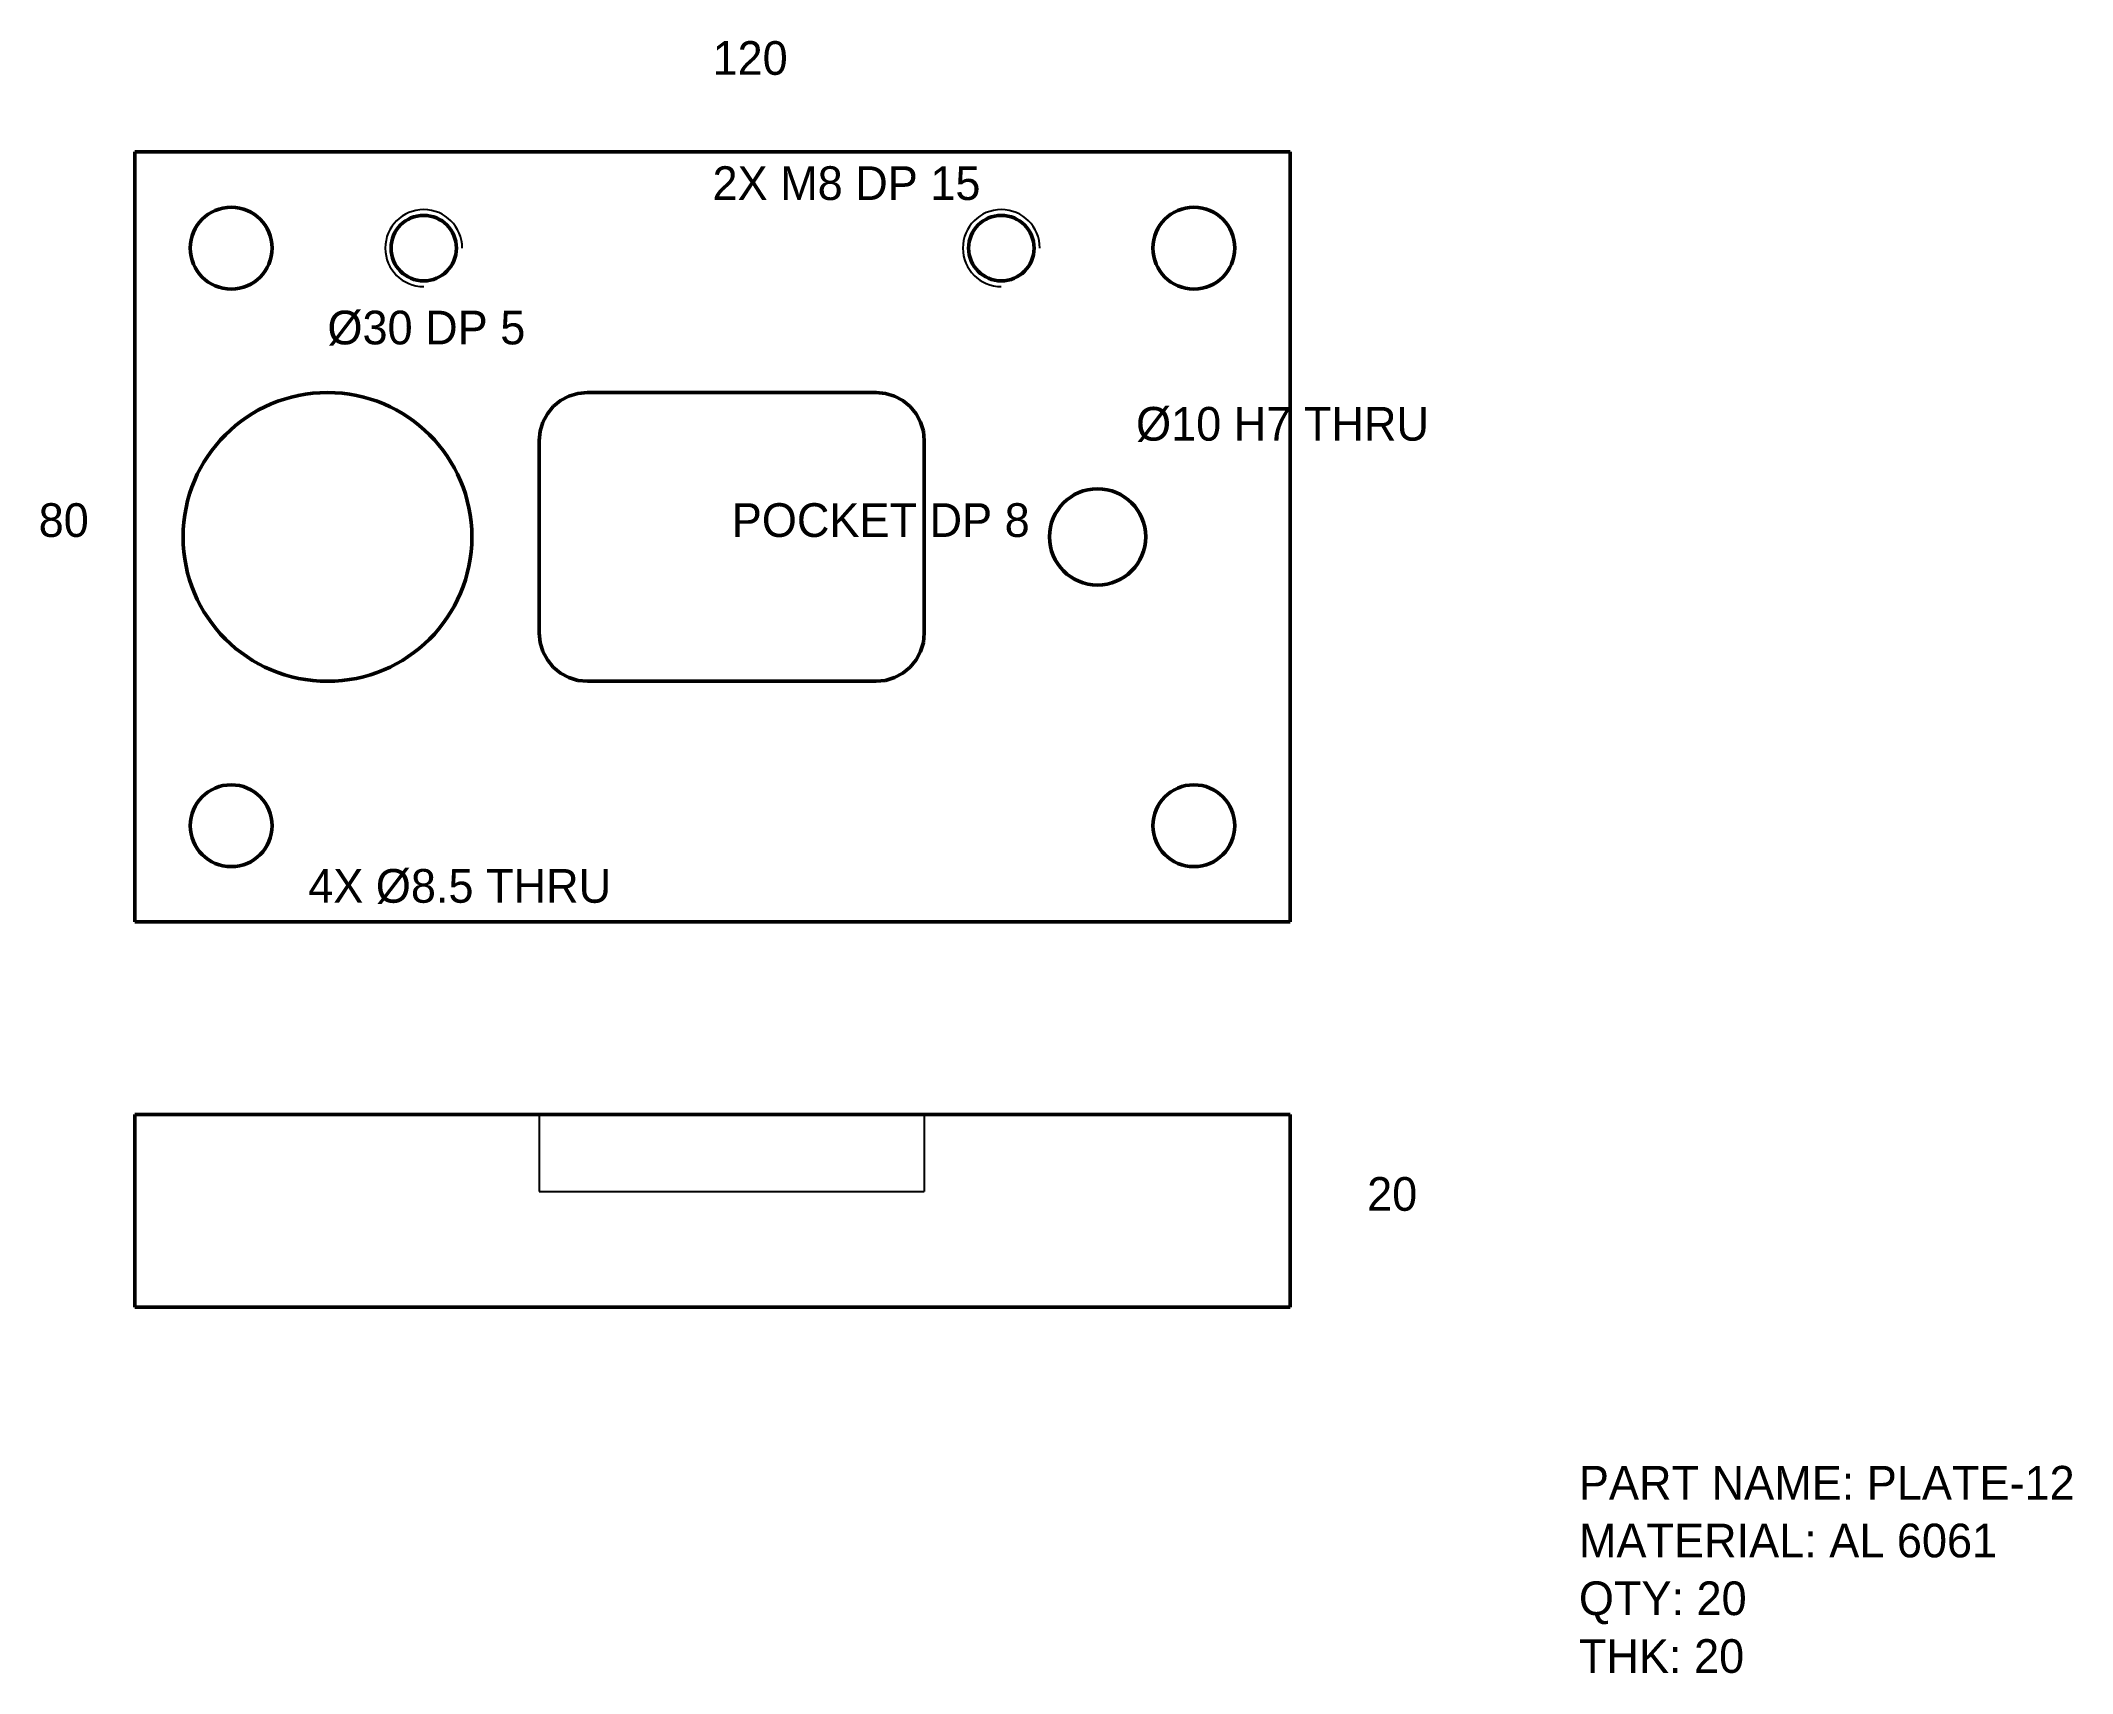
# Model space of a CAD drawing. Header units: millimetres. Extents: x -10 to 201, y -78 to 92.
import ezdxf

# ---------------------------------------------------------------- set-up
doc = ezdxf.new("R2010")
doc.units = ezdxf.units.MM
for name, color, linetype, lineweight in [('DIM', 7, 'Continuous', 25), ('HIDDEN', 7, 'Continuous', 25), ('OUTLINE', 7, 'Continuous', 50)]:
    doc.layers.add(name, color=color, linetype=linetype, lineweight=lineweight)

msp = doc.modelspace()

# ---------------------------------------------------------------- linework, layer by layer
at = {"layer": 'DIM'}
for centre in [(30, 70), (90, 70)]:
    msp.add_arc(centre, 4, 0, 270, dxfattribs=at)
at = {"layer": 'HIDDEN'}
for p, q in [((42, -20), (42, -28)), ((82, -20), (82, -28)), ((42, -28), (82, -28))]:
    msp.add_line(p, q, dxfattribs=at)
at = {"layer": 'OUTLINE'}
for p, q in [((120, 80), (0, 80)), ((0, 80), (0, 0)), ((120, 0), (120, 80)), ((46.02, 54.9), (45.09, 54.62)), ((47, 55), (46.02, 54.9)), ((77, 55), (47, 55)), ((77.98, 54.9), (77, 55)), ((78.91, 54.62), (77.98, 54.9)), ((42.84, 52.78), (42.38, 51.91)), ((43.46, 53.54), (42.84, 52.78)), ((44.22, 54.16), (43.46, 53.54)), ((45.09, 54.62), (44.22, 54.16)), ((79.78, 54.16), (78.91, 54.62)), ((80.54, 53.54), (79.78, 54.16)), ((81.16, 52.78), (80.54, 53.54)), ((81.62, 51.91), (81.16, 52.78)), ((42.1, 50.98), (42, 50)), ((42.38, 51.91), (42.1, 50.98)), ((81.9, 50.98), (81.62, 51.91)), ((82, 50), (81.9, 50.98)), ((42, 50), (42, 30)), ((82, 30), (82, 50)), ((42, 30), (42.1, 29.02)), ((81.9, 29.02), (82, 30)), ((42.1, 29.02), (42.38, 28.09)), ((42.38, 28.09), (42.84, 27.22)), ((81.16, 27.22), (81.62, 28.09)), ((81.62, 28.09), (81.9, 29.02)), ((42.84, 27.22), (43.46, 26.46)), ((43.46, 26.46), (44.22, 25.84)), ((44.22, 25.84), (45.09, 25.38)), ((45.09, 25.38), (46.02, 25.1)), ((77.98, 25.1), (78.91, 25.38)), ((78.91, 25.38), (79.78, 25.84)), ((79.78, 25.84), (80.54, 26.46)), ((80.54, 26.46), (81.16, 27.22)), ((46.02, 25.1), (47, 25)), ((47, 25), (77, 25)), ((77, 25), (77.98, 25.1)), ((0, 0), (120, 0)), ((120, -20), (0, -20)), ((0, -20), (0, -40)), ((120, -40), (120, -20)), ((0, -40), (120, -40))]:
    msp.add_line(p, q, dxfattribs=at)
for centre, radius in [((10, 70), 4.25), ((110, 70), 4.25), ((30, 70), 3.4), ((90, 70), 3.4), ((20, 40), 15), ((100, 40), 5), ((10, 10), 4.25), ((110, 10), 4.25)]:
    msp.add_circle(centre, radius, dxfattribs=at)

# ---------------------------------------------------------------- texts
at = {"layer": 'DIM'}
for s, p in [('120', (60, 88)), ('2X M8 DP 15', (60, 75)), ('Ø30 DP 5', (20, 60)), ('Ø10 H7 THRU', (104, 50)), ('80', (-10, 40)), ('POCKET DP 8', (62, 40)), ('4X Ø8.5 THRU', (18, 2)), ('20', (128, -30))]:
    msp.add_text(s, height=3.5, dxfattribs=at).set_placement(p)
at = {"layer": 'TITLE'}
for s, p in [('PART NAME: PLATE-12', (150, -60)), ('MATERIAL: AL 6061', (150, -66)), ('QTY: 20', (150, -72)), ('THK: 20', (150, -78))]:
    msp.add_text(s, height=3.5, dxfattribs=at).set_placement(p)

doc.saveas('drawing.dxf')
